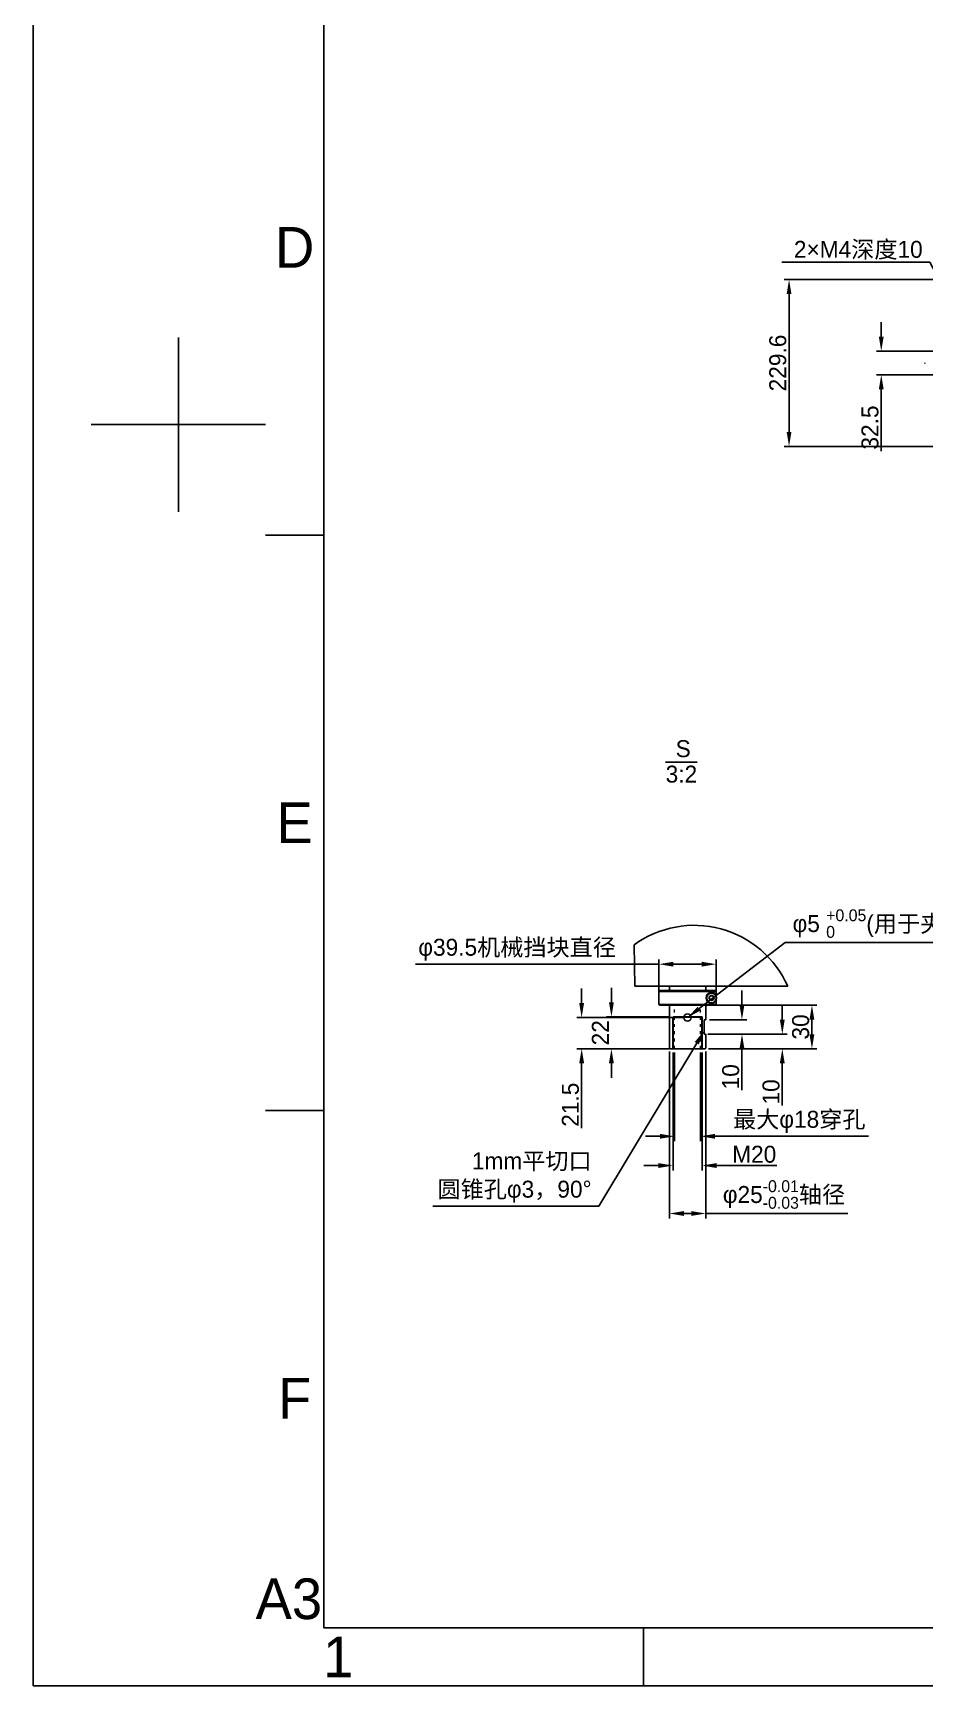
# Model space of a CAD drawing. Header units: millimetres. Extents: x 4086 to 8300, y 123 to 1549.
# Drawn here: x 6284 to 6652, y 124 to 806 of the extents above; entities that cross this region are included whole.
import ezdxf
from ezdxf import colors
from ezdxf.entities.mleader import LeaderData, LeaderLine
from ezdxf.enums import TextEntityAlignment as Align
from ezdxf.math import Vec2, Vec3

# ---------------------------------------------------------------- set-up
doc = ezdxf.new("R2010")
doc.units = ezdxf.units.MM
doc.linetypes.add('ACAD_ISO03W100', pattern=[30, 12, -18])
doc.layers.add('尺寸标注', color=7, linetype='Continuous')
doc.layers.add('模板', color=7, linetype='Continuous')
doc.layers.add('虚线层', color=7, linetype='ACAD_ISO03W100', lineweight=0)
doc.layers.add('轮廓实线层', color=7, linetype='Continuous', lineweight=30)
doc.styles.add('思源黑', font='SourceHanSansCN-Normal.ttf')
doc.dimstyles.new('尺寸标注_3_10比例', dxfattribs={"dimtxt": 7, "dimasz": 6, "dimexe": 2, "dimexo": 1.5, "dimgap": 1, "dimtad": 1, "dimdec": 1, "dimlfac": 3.333333, "dimdsep": 46, "dimtxsty": '思源黑', "dimcen": 0.09, "dimadec": 0, "dimazin": 0, "dimtp": 0.01, "dimtm": 0.01, "dimtfac": 1, "dimtdec": 1, "dimtofl": 0, "dimtmove": 0, "dimatfit": 3, "dimfxl": 0, "dimtolj": 1, "dimarcsym": 0})

# ---------------------------------------------------------------- blocks, each defined once
blk = doc.blocks.new('图纸1')
at = {"color": 2}
for p, q in [((6343.66, 608.42), (6343.66, 680.42)), ((6307.66, 644.42), (6379.66, 644.42)), ((6379.66, 598.82), (6403.66, 598.82)), ((6379.66, 361.22), (6403.66, 361.22)), ((6535.66, 123.62), (6535.66, 147.62))]:
    blk.add_line(p, q, dxfattribs=at)
for points in [[(6283.66, 123.62), (6283.66, 1549.22), (8299.66, 1549.22), (8299.66, 123.62)], [(6403.66, 147.62), (6403.66, 1525.22), (8275.66, 1525.22), (8275.66, 147.62)]]:
    blk.add_lwpolyline(points, close=True, dxfattribs=at)
at = {"color": 2, "style": '思源黑'}
for s, p in [('D', (6391.66, 717.62)), ('E', (6391.66, 480.02)), ('F', (6391.66, 242.42)), ('A3', (6389.26, 159.62)), ('1', (6409.66, 135.62))]:
    blk.add_text(s, height=16.8, dxfattribs=at).set_placement(p, align=Align.MIDDLE_CENTER)
for tag, height, p in [('整机外形图', 19.2, (7891.14, 256.64)), ('当前页', 12, (8059.66, 207.62)), ('总页数', 12, (8203.66, 207.62))]:
    blk.add_attdef(tag, text='', height=height, dxfattribs=at).set_placement(p, align=Align.MIDDLE)
at = {"color": 7, "style": '思源黑'}
for tag, height, p in [('编号', 19.2, (8134.84, 252.67)), ('比例', 12, (7939.66, 171.62))]:
    blk.add_attdef(tag, text='', height=height, dxfattribs=at).set_placement(p, align=Align.MIDDLE)
blk = doc.blocks.new('*D1413')
at = {"layer": 'Defpoints', "color": 0}
for p in [(6790.18, 704.31), (6595.76, 635.43), (6790.18, 635.43)]:
    blk.add_point(p, dxfattribs=at)
at = {"layer": '轮廓实线层', "color": 0, "lineweight": -2}
for p, q in [((6788.68, 704.31), (6593.76, 704.31)), ((6595.76, 698.31), (6595.76, 641.43)), ((6788.68, 635.43), (6593.76, 635.43))]:
    blk.add_line(p, q, dxfattribs=at)
at = {"layer": '轮廓实线层', "color": 0}
for points in [[(6596.76, 698.31), (6594.76, 698.31), (6595.76, 704.31)], [(6594.76, 641.43), (6596.76, 641.43), (6595.76, 635.43)]]:
    blk.add_solid(points, dxfattribs=at)
at = {"layer": '轮廓实线层', "color": 0, "insert": (6591.13, 669.87), "char_height": 7, "attachment_point": 5, "rotation": 90, "style": '思源黑'}
blk.add_mtext('\\A1;229.6', dxfattribs=at)
blk = doc.blocks.new('*D1528')
at = {"color": 0, "lineweight": -2}
for p, q in [((6633.83, 680.74), (6633.83, 686.74)), ((6671.76, 674.74), (6631.83, 674.74)), ((6671.76, 664.99), (6631.83, 664.99)), ((6633.83, 658.99), (6633.83, 633.46))]:
    blk.add_line(p, q, dxfattribs=at)
at = {"color": 0}
for points in [[(6632.83, 680.74), (6634.83, 680.74), (6633.83, 674.74)], [(6634.83, 658.99), (6632.83, 658.99), (6633.83, 664.99)]]:
    blk.add_solid(points, dxfattribs=at)
at = {"layer": 'Defpoints', "color": 0}
for p in [(6673.26, 674.74), (6633.83, 664.99), (6673.26, 664.99)]:
    blk.add_point(p, dxfattribs=at)
at = {"color": 0, "insert": (6629.2, 643.23), "char_height": 7, "attachment_point": 5, "rotation": 90, "style": '思源黑'}
blk.add_mtext('\\A1;32.5', dxfattribs=at)
blk = doc.blocks.new('*D1555')
at = {"color": 0, "lineweight": -2}
for p, q in [((6547.85, 385.23), (6547.85, 336.49)), ((6559.85, 385.23), (6559.85, 336.49)), ((6541.85, 338.49), (6535.85, 338.49)), ((6565.85, 338.49), (6590.74, 338.49))]:
    blk.add_line(p, q, dxfattribs=at)
at = {"color": 0}
for points in [[(6541.85, 337.49), (6541.85, 339.49), (6547.85, 338.49)], [(6565.85, 339.49), (6565.85, 337.49), (6559.85, 338.49)]]:
    blk.add_solid(points, dxfattribs=at)
at = {"layer": 'Defpoints', "color": 0}
for p in [(6547.85, 386.73), (6559.85, 386.73), (6559.85, 338.49)]:
    blk.add_point(p, dxfattribs=at)
at = {"color": 0, "insert": (6581.38, 343.12), "char_height": 7, "attachment_point": 5, "style": '思源黑'}
blk.add_mtext('\\A1;\\A1;M20', dxfattribs=at)
blk = doc.blocks.new('*D1556')
at = {"color": 0, "lineweight": -2}
for p, q in [((6548.45, 385.23), (6548.45, 348.57)), ((6559.25, 385.23), (6559.25, 348.57)), ((6542.45, 350.57), (6536.45, 350.57)), ((6565.25, 350.57), (6628.53, 350.57))]:
    blk.add_line(p, q, dxfattribs=at)
at = {"color": 0}
for points in [[(6542.45, 349.57), (6542.45, 351.57), (6548.45, 350.57)], [(6565.25, 351.57), (6565.25, 349.57), (6559.25, 350.57)]]:
    blk.add_solid(points, dxfattribs=at)
at = {"layer": 'Defpoints', "color": 0}
for p in [(6548.45, 386.73), (6559.25, 386.73), (6559.25, 350.57)]:
    blk.add_point(p, dxfattribs=at)
at = {"color": 0, "insert": (6599.98, 356.54), "char_height": 7, "attachment_point": 5, "style": '思源黑'}
blk.add_mtext('\\A1;\\A1;最大φ18穿孔', dxfattribs=at)
blk = doc.blocks.new('*D1557')
at = {"color": 0, "lineweight": -2}
for p, q in [((6592.97, 398.73), (6592.97, 404.73)), ((6562.25, 392.73), (6594.97, 392.73)), ((6562.55, 386.73), (6594.97, 386.73)), ((6592.97, 380.73), (6592.97, 363.33))]:
    blk.add_line(p, q, dxfattribs=at)
at = {"color": 0}
for points in [[(6591.97, 398.73), (6593.97, 398.73), (6592.97, 392.73)], [(6593.97, 380.73), (6591.97, 380.73), (6592.97, 386.73)]]:
    blk.add_solid(points, dxfattribs=at)
at = {"layer": 'Defpoints', "color": 0}
for p in [(6560.75, 392.73), (6592.97, 392.73), (6561.05, 386.73)]:
    blk.add_point(p, dxfattribs=at)
at = {"color": 0, "insert": (6588.35, 368.91), "char_height": 7, "attachment_point": 5, "rotation": 90, "style": '思源黑'}
blk.add_mtext('\\A1;\\A1;10', dxfattribs=at)
blk = doc.blocks.new('*D1558')
at = {"color": 0, "lineweight": -2}
for p, q in [((6576.32, 404.73), (6576.32, 410.73)), ((6562.85, 398.73), (6578.32, 398.73)), ((6562.85, 392.73), (6578.32, 392.73)), ((6576.32, 386.73), (6576.32, 369.57))]:
    blk.add_line(p, q, dxfattribs=at)
at = {"color": 0}
for points in [[(6575.32, 404.73), (6577.32, 404.73), (6576.32, 398.73)], [(6577.32, 386.73), (6575.32, 386.73), (6576.32, 392.73)]]:
    blk.add_solid(points, dxfattribs=at)
at = {"layer": 'Defpoints', "color": 0}
for p in [(6561.35, 398.73), (6576.32, 398.73), (6561.35, 392.73)]:
    blk.add_point(p, dxfattribs=at)
at = {"color": 0, "insert": (6571.69, 375.15), "char_height": 7, "attachment_point": 5, "rotation": 90, "style": '思源黑'}
blk.add_mtext('\\A1;\\A1;10', dxfattribs=at)
blk = doc.blocks.new('*D1559')
at = {"color": 0, "lineweight": -2}
for p, q in [((6562.85, 404.73), (6607.2, 404.73)), ((6605.2, 392.73), (6605.2, 398.73)), ((6562.55, 386.73), (6607.2, 386.73))]:
    blk.add_line(p, q, dxfattribs=at)
at = {"color": 0}
for points in [[(6606.2, 398.73), (6604.2, 398.73), (6605.2, 404.73)], [(6604.2, 392.73), (6606.2, 392.73), (6605.2, 386.73)]]:
    blk.add_solid(points, dxfattribs=at)
at = {"layer": 'Defpoints', "color": 0}
for p in [(6561.35, 404.73), (6605.2, 404.73), (6561.05, 386.73)]:
    blk.add_point(p, dxfattribs=at)
at = {"color": 0, "insert": (6600.57, 395.73), "char_height": 7, "attachment_point": 5, "rotation": 90, "style": '思源黑'}
blk.add_mtext('\\A1;\\A1;30', dxfattribs=at)
blk = doc.blocks.new('*D1560')
at = {"color": 0, "lineweight": -2}
for p, q in [((6522.42, 405.93), (6522.42, 411.93)), ((6546.35, 399.93), (6520.42, 399.93)), ((6546.35, 386.73), (6520.42, 386.73)), ((6522.42, 380.73), (6522.42, 374.73))]:
    blk.add_line(p, q, dxfattribs=at)
at = {"color": 0}
for points in [[(6521.42, 405.93), (6523.42, 405.93), (6522.42, 399.93)], [(6523.42, 380.73), (6521.42, 380.73), (6522.42, 386.73)]]:
    blk.add_solid(points, dxfattribs=at)
at = {"layer": 'Defpoints', "color": 0}
for p in [(6522.42, 399.93), (6547.85, 399.93), (6547.85, 386.73)]:
    blk.add_point(p, dxfattribs=at)
at = {"color": 0, "insert": (6517.86, 393.33), "char_height": 7, "attachment_point": 5, "rotation": 90, "style": '思源黑'}
blk.add_mtext('\\A1;\\A1;22', dxfattribs=at)
blk = doc.blocks.new('*D1561')
at = {"color": 0, "lineweight": -2}
for p, q in [((6510.14, 405.63), (6510.14, 411.63)), ((6552.35, 399.63), (6508.14, 399.63)), ((6545.15, 386.73), (6508.14, 386.73)), ((6510.14, 380.73), (6510.14, 353.89))]:
    blk.add_line(p, q, dxfattribs=at)
at = {"color": 0}
for points in [[(6509.14, 405.63), (6511.14, 405.63), (6510.14, 399.63)], [(6511.14, 380.73), (6509.14, 380.73), (6510.14, 386.73)]]:
    blk.add_solid(points, dxfattribs=at)
at = {"layer": 'Defpoints', "color": 0}
for p in [(6553.85, 399.63), (6510.14, 386.73), (6546.65, 386.73)]:
    blk.add_point(p, dxfattribs=at)
at = {"color": 0, "insert": (6505.51, 363.61), "char_height": 7, "attachment_point": 5, "rotation": 90, "style": '思源黑'}
blk.add_mtext('\\A1;\\A1;21.5', dxfattribs=at)
blk = doc.blocks.new('*D1562')
at = {"color": 0, "lineweight": -2}
for p, q in [((6542, 408.07), (6542, 423.63)), ((6565.69, 407.03), (6565.69, 423.63)), ((6542, 421.63), (6441.53, 421.63)), ((6548, 421.63), (6559.69, 421.63))]:
    blk.add_line(p, q, dxfattribs=at)
at = {"color": 0}
for points in [[(6548, 422.63), (6548, 420.63), (6542, 421.63)], [(6559.69, 420.63), (6559.69, 422.63), (6565.69, 421.63)]]:
    blk.add_solid(points, dxfattribs=at)
at = {"layer": 'Defpoints', "color": 0}
for p in [(6565.69, 421.63), (6542, 406.57), (6565.69, 405.53)]:
    blk.add_point(p, dxfattribs=at)
at = {"color": 0, "insert": (6483.49, 427.58), "char_height": 7, "attachment_point": 5, "style": '思源黑'}
blk.add_mtext('\\A1;\\A1;{φ39.5机械挡块直径}', dxfattribs=at)
blk = doc.blocks.new('*D1563')
at = {"color": 0, "lineweight": -2}
for p, q in [((6546.35, 385.53), (6546.35, 316.69)), ((6561.35, 385.53), (6561.35, 316.69)), ((6552.35, 318.69), (6555.35, 318.69)), ((6561.35, 318.69), (6620, 318.69))]:
    blk.add_line(p, q, dxfattribs=at)
at = {"color": 0}
for points in [[(6552.35, 319.69), (6552.35, 317.69), (6546.35, 318.69)], [(6555.35, 317.69), (6555.35, 319.69), (6561.35, 318.69)]]:
    blk.add_solid(points, dxfattribs=at)
at = {"layer": 'Defpoints', "color": 0}
for p in [(6546.35, 387.03), (6561.35, 387.03), (6561.35, 318.69)]:
    blk.add_point(p, dxfattribs=at)
at = {"color": 0, "insert": (6593.67, 326.54), "char_height": 7, "attachment_point": 5, "style": '思源黑'}
blk.add_mtext('\\A1;\\A1;φ25{\\H0.7x;\\S-0.01^ -0.03;}{\\H1.00002x;轴径}', dxfattribs=at)

msp = doc.modelspace()

# ---------------------------------------------------------------- linework, layer by layer
for p, q in [((6651.853, 669.895), (6651.853, 669.869)), ((6651.853, 669.869), (6651.853, 669.843)), ((6532.106, 412.529), (6531.808, 429.62)), ((6595.206, 412.529), (6532.106, 412.529)), ((6542.299, 410.729), (6541.999, 410.429)), ((6542.299, 410.729), (6541.999, 410.429)), ((6541.999, 405.029), (6541.999, 410.429)), ((6565.69, 410.429), (6541.999, 410.429)), ((6565.69, 410.429), (6541.999, 410.429)), ((6542.299, 410.729), (6565.39, 410.729)), ((6542.299, 410.729), (6565.39, 410.729)), ((6546.349, 412.529), (6546.349, 410.729)), ((6546.349, 412.529), (6546.349, 410.729)), ((6561.349, 412.529), (6561.349, 410.729)), ((6561.349, 412.529), (6561.349, 410.729)), ((6565.69, 410.429), (6565.39, 410.729)), ((6565.69, 410.429), (6565.59, 410.53)), ((6565.69, 408.515), (6565.69, 410.429)), ((6541.999, 405.029), (6565.69, 405.029)), ((6542.299, 404.729), (6541.999, 405.029)), ((6565.39, 404.729), (6542.299, 404.729)), ((6546.349, 404.729), (6546.349, 387.029)), ((6561.349, 404.729), (6561.349, 398.729)), ((6563.231, 408.616), (6562.715, 407.723)), ((6562.715, 407.723), (6563.231, 406.829)), ((6564.263, 408.616), (6563.231, 408.616)), ((6563.231, 406.829), (6564.263, 406.828)), ((6564.779, 407.722), (6564.263, 408.616)), ((6564.263, 406.828), (6564.779, 407.722)), ((6565.313, 409.338), (6565.313, 409.121)), ((6565.313, 409.338), (6565.313, 409.121)), ((6565.313, 406.323), (6565.313, 406.107)), ((6565.39, 404.729), (6565.69, 405.029)), ((6565.69, 405.029), (6565.69, 406.929)), ((6560.749, 398.729), (6561.349, 398.729)), ((6560.749, 398.729), (6560.749, 392.729)), ((6561.349, 392.729), (6560.749, 392.729)), ((6561.349, 392.729), (6561.349, 387.029)), ((6546.649, 386.729), (6546.349, 387.029)), ((6546.649, 386.729), (6561.049, 386.729)), ((6561.049, 386.729), (6561.349, 387.029))]:
    msp.add_line(p, q)
for centre, radius in [((6563.747, 407.722), 2.1), ((6563.747, 407.722), 2.01), ((6563.747, 407.722), 1.032), ((6553.849, 399.629), 1.5), ((6553.849, 399.629), 1.5)]:
    msp.add_circle(centre, radius)
for centre, radius, start, end in [((6665.758, 669.868), 13.905, 179.59357, 179.887274), ((6665.762, 669.87), 13.909, 180.112312, 180.81235), ((6556.617, 395.517), 42.172, 23.790189, 126.035736), ((6563.747, 407.722), 2.25, 45.889331, 314.110669)]:
    msp.add_arc(centre, radius, start, end)
at = {"layer": '虚线层', "ltscale": 0.1}
for p, q in [((6548.449, 386.729), (6548.449, 404.729)), ((6559.249, 386.729), (6559.249, 404.729))]:
    msp.add_line(p, q, dxfattribs=at)
at = {"layer": '轮廓实线层'}
for p, q in [((6547.849, 386.729), (6547.849, 399.929)), ((6547.849, 399.929), (6559.849, 399.929)), ((6559.849, 386.729), (6559.849, 399.929))]:
    msp.add_line(p, q, dxfattribs=at)

# ---------------------------------------------------------------- block references
at = {"layer": '模板'}
msp.add_blockref('图纸1', (0, 0), dxfattribs=at)

# ---------------------------------------------------------------- texts
at = {"insert": (6557.833, 514.129), "char_height": 7, "width": 19.34754, "attachment_point": 3, "line_spacing_factor": 0.9, "style": '思源黑'}
msp.add_mtext('\\pxqc;   S\\P\\pq*;{\\O3:2}', dxfattribs=at)

# ---------------------------------------------------------------- dimensions: what is measured, and where the dimension line sits
dim = msp.add_linear_dim(base=(6633.827, 664.994), p1=(6673.255, 674.744), p2=(6673.255, 664.994), angle=90, dimstyle='尺寸标注_3_10比例')
dim.commit()
dim.dimension.update_dxf_attribs({"geometry": '*D1528', "text_midpoint": (6629.196, 643.229)})
for base, p1, p2, text, picture, middle in [((6565.69, 421.627), (6541.999, 406.572), (6565.69, 405.535), '\\A1;{φ39.5机械挡块直径}', '*D1562', (6483.487, 421.627)), ((6559.849, 338.491), (6547.849, 386.729), (6559.849, 386.729), '\\A1;M20', '*D1555', (6581.381, 338.491)), ((6559.249, 350.567), (6548.449, 386.729), (6559.249, 386.729), '\\A1;最大φ18穿孔', '*D1556', (6599.977, 350.567)), ((6561.349, 318.687), (6546.349, 387.029), (6561.349, 387.029), '\\A1;φ25{\\H0.7x;\\S-0.01^ -0.03;}{\\H1.00002x;轴径}', '*D1563', (6593.674, 318.687))]:
    dim = msp.add_linear_dim(base=base, p1=p1, p2=p2, text=text, dimstyle='尺寸标注_3_10比例', override={"dimtxsty": '思源黑'})
    dim.commit()
    dim.dimension.update_dxf_attribs({"geometry": picture, "text_midpoint": middle, "dimtype": 160})
for base, p1, p2, text, picture, middle in [((6510.136, 386.729), (6553.849, 399.629), (6546.649, 386.729), '\\A1;21.5', '*D1561', (6510.136, 363.608)), ((6576.316, 398.729), (6561.349, 392.729), (6561.349, 398.729), '\\A1;10', '*D1558', (6576.316, 375.148)), ((6592.973, 392.729), (6561.049, 386.729), (6560.749, 392.729), '\\A1;10', '*D1557', (6592.973, 368.915)), ((6605.203, 404.729), (6561.049, 386.729), (6561.349, 404.729), '\\A1;30', '*D1559', (6605.203, 395.729))]:
    dim = msp.add_linear_dim(base=base, p1=p1, p2=p2, angle=90, text=text, dimstyle='尺寸标注_3_10比例', override={"dimtxsty": '思源黑'})
    dim.commit()
    dim.dimension.update_dxf_attribs({"geometry": picture, "text_midpoint": middle, "dimtype": 160})
dim = msp.add_linear_dim(base=(6522.419, 399.929), p1=(6547.849, 386.729), p2=(6547.849, 399.929), angle=90, text='\\A1;22', dimstyle='尺寸标注_3_10比例', override={"dimtxsty": '思源黑'})
dim.commit()
dim.dimension.update_dxf_attribs({"geometry": '*D1560', "text_midpoint": (6517.856, 393.329)})
at = {"layer": '轮廓实线层'}
dim = msp.add_linear_dim(base=(6595.76, 635.432), p1=(6790.176, 704.306), p2=(6790.175, 635.432), angle=90, dimstyle='尺寸标注_3_10比例', dxfattribs=at)
dim.commit()
dim.dimension.update_dxf_attribs({"geometry": '*D1413', "text_midpoint": (6595.76, 669.869), "dimtype": 160})

# ---------------------------------------------------------------- leaders
ml = msp.add_multileader_mtext('Standard')
ml.set_content('\\A1;{\\C256;φ5 {\\H0.7x;\\S+0.05^ 0;}(用于夹具装配定位使用)}', style='思源黑')
ml.set_leader_properties()
ml.build(insert=Vec2(0, 0))
ml.multileader.update_dxf_attribs({"text_left_attachment_type": 5, "text_right_attachment_type": 5, "dogleg_length": 1, "arrow_head_size": 6})
ctx = ml.context
ctx.base_point, ctx.char_height, ctx.arrow_head_size, ctx.plane_origin = Vec3(6595.213, 430.592), 7, 6, Vec3(6743.905, 437.747)
ctx.left_attachment, ctx.right_attachment = 5, 5
notes = []
notes.append((ctx, [(0, (1, 1, 0), (6594.213, 430.592), (1, 0), 1, [(0, [(6553.849, 399.629)], 0, [])])]))
ctx.mtext.insert, ctx.mtext.flow_direction = Vec3(6597.213, 444.284), 5
ml = msp.add_multileader_mtext('Standard')
ml.set_content('1mm平切口\\P圆锥孔{\\A1;\\C256;φ}3，90°', style='思源黑')
ml.set_leader_properties()
ml.build(insert=Vec2(0, 0))
ml.multileader.update_dxf_attribs({"text_left_attachment_type": 5, "text_right_attachment_type": 5, "dogleg_length": 1, "arrow_head_size": 6})
ctx = ml.context
ctx.base_point, ctx.char_height, ctx.arrow_head_size, ctx.plane_origin = Vec3(6448.867, 321.769), 7, 6, Vec3(6560.367, 394.918)
ctx.left_attachment, ctx.right_attachment, ctx.text_align_type = 5, 5, 2
notes.append((ctx, [(0, (1, 1, 0), (6517.259, 321.769), (-1, 0), 1, [(0, [(6560.749, 394.169)], 0, [])])]))
ctx.mtext.insert, ctx.mtext.alignment, ctx.mtext.flow_direction = Vec3(6514.259, 343.91), 3, 5
at = {"layer": '尺寸标注'}
ml = msp.add_multileader_mtext('Standard', dxfattribs=at)
ml.set_content('2×M4{\\A1;\\C256;深度}10', style='思源黑')
ml.set_leader_properties()
ml.build(insert=Vec2(0, 0))
ml.multileader.update_dxf_attribs({"text_left_attachment_type": 5, "text_right_attachment_type": 5, "dogleg_length": 1, "arrow_head_size": 6})
ctx = ml.context
ctx.base_point, ctx.char_height, ctx.arrow_head_size, ctx.plane_origin = Vec3(6592.423, 711.539), 7, 6, Vec3(6673.284, 664.809)
ctx.left_attachment, ctx.right_attachment, ctx.text_align_type = 5, 5, 2
notes.append((ctx, [(0, (1, 1, 0), (6653.932, 711.539), (-1, 0), 1, [(0, [(6673.126, 674.785)], 0, [])])]))
ctx.mtext.insert, ctx.mtext.alignment, ctx.mtext.flow_direction = Vec3(6650.932, 720.3), 3, 5
for ctx, leaders in notes:
    for number, flags, end, landing, length, lines in leaders:
        leader = LeaderData()
        leader.index, (leader.has_last_leader_line, leader.has_dogleg_vector, leader.attachment_direction) = number, flags
        leader.last_leader_point, leader.dogleg_vector, leader.dogleg_length = Vec3(end), Vec3(landing), length
        for number, points, colour, breaks in lines:
            line = LeaderLine()
            line.index, line.vertices, line.color, line.breaks = number, Vec3.list(points), colors.encode_raw_color(colour), breaks
            leader.lines.append(line)
        ctx.leaders.append(leader)

doc.saveas('drawing.dxf')
